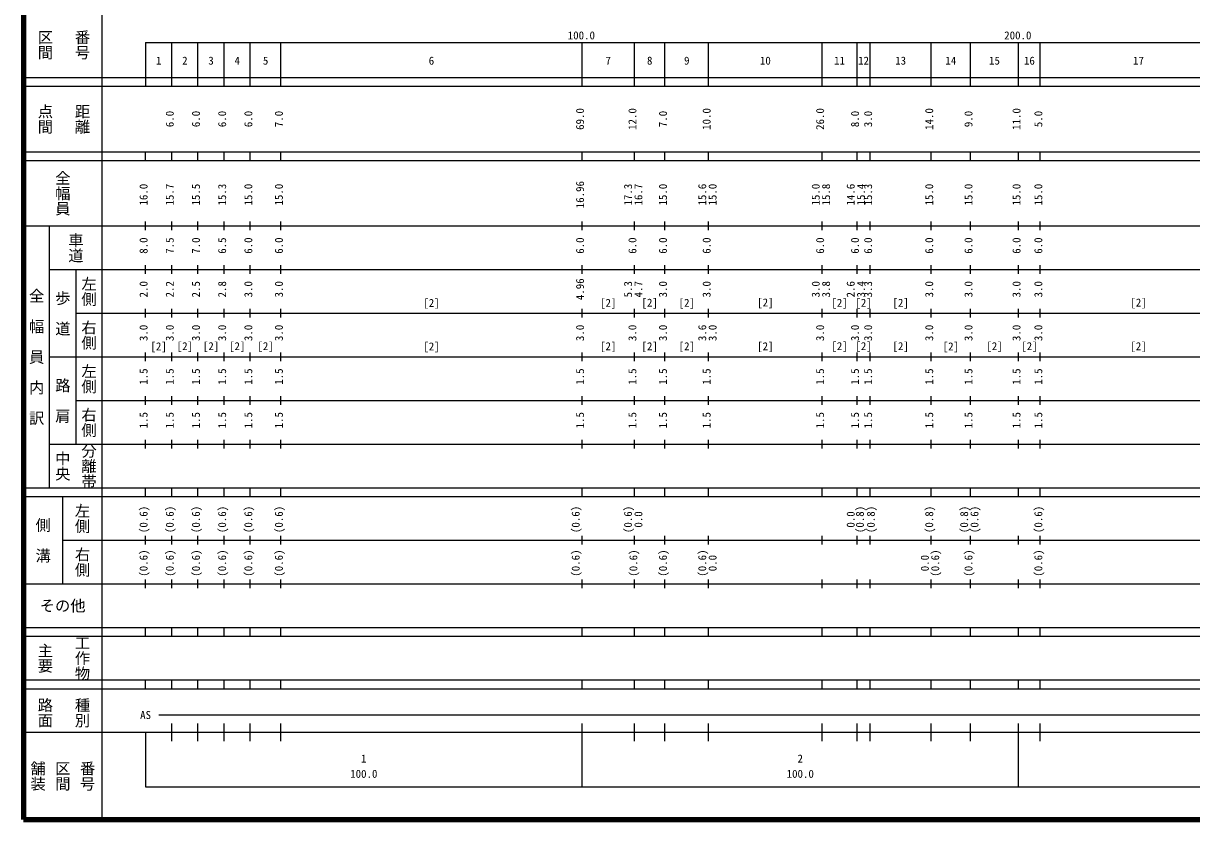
# Model space of a CAD drawing. Units: millimetres on the paper, enlarged 1000 times. Extents: x 40000 to 680000, y 20000 to 380000.
# Drawn here: x 40000 to 307667, y 20000 to 202409 of the extents above; entities that cross this region are included whole.
import ezdxf
from ezdxf.enums import TextEntityAlignment as Align

# ---------------------------------------------------------------- set-up
doc = ezdxf.new("R2010")
doc.units = ezdxf.units.MM
doc.header["$LTSCALE"] = 1000
doc.layers.add('M-TTL', color=2, linetype='Continuous', lineweight=140)
doc.layers.add('M-TTL-BAND', color=7, linetype='Continuous', lineweight=25)
doc.styles.add('@ＭＳ ゴシック', font='')
doc.styles.add('ＭＳ ゴシック', font='')
doc.styles.get('@ＭＳ ゴシック').set_extended_font_data('@MS Gothic')
doc.styles.get('ＭＳ ゴシック').set_extended_font_data('MS Gothic')

msp = doc.modelspace()

# ---------------------------------------------------------------- linework, layer by layer
at = {"layer": 'M-TTL'}
for p, q in [((40000, 380000), (40000, 20000)), ((40000, 20000), (680000, 20000))]:
    msp.add_line(p, q, dxfattribs=at)
at = {"layer": 'M-TTL-BAND'}
for p, q in [((58000, 370000), (58000, 20000)), ((68000, 198000), (579000, 198000)), ((68000, 198000), (68000, 188000)), ((74000, 188000), (74000, 198000)), ((80000, 188000), (80000, 198000)), ((86000, 188000), (86000, 198000)), ((92000, 188000), (92000, 198000)), ((99000, 188000), (99000, 198000)), ((168000, 188000), (168000, 198000)), ((180000, 188000), (180000, 198000)), ((187000, 188000), (187000, 198000)), ((197000, 188000), (197000, 198000)), ((223000, 188000), (223000, 198000)), ((231000, 188000), (231000, 198000)), ((234000, 188000), (234000, 198000)), ((248000, 188000), (248000, 198000)), ((257000, 188000), (257000, 198000)), ((268000, 188000), (268000, 198000)), ((273000, 188000), (273000, 198000)), ((40000, 190000), (579000, 190000)), ((40000, 188000), (579000, 188000)), ((40000, 173000), (579000, 173000)), ((68000, 171000), (68000, 173000)), ((74000, 171000), (74000, 173000)), ((80000, 171000), (80000, 173000)), ((86000, 171000), (86000, 173000)), ((92000, 171000), (92000, 173000)), ((99000, 171000), (99000, 173000)), ((168000, 171000), (168000, 173000)), ((180000, 171000), (180000, 173000)), ((187000, 171000), (187000, 173000)), ((197000, 171000), (197000, 173000)), ((223000, 171000), (223000, 173000)), ((231000, 171000), (231000, 173000)), ((234000, 171000), (234000, 173000)), ((248000, 171000), (248000, 173000)), ((257000, 171000), (257000, 173000)), ((268000, 171000), (268000, 173000)), ((273000, 171000), (273000, 173000)), ((40000, 171000), (579000, 171000)), ((40000, 156000), (579000, 156000)), ((46000, 96000), (46000, 156000)), ((68000, 155000), (68000, 157000)), ((74000, 155000), (74000, 157000)), ((80000, 155000), (80000, 157000)), ((86000, 155000), (86000, 157000)), ((92000, 155000), (92000, 157000)), ((99000, 155000), (99000, 157000)), ((168000, 155000), (168000, 157000)), ((180000, 155000), (180000, 157000)), ((187000, 155000), (187000, 157000)), ((197000, 155000), (197000, 157000)), ((223000, 155000), (223000, 157000)), ((231000, 155000), (231000, 157000)), ((234000, 155000), (234000, 157000)), ((248000, 155000), (248000, 157000)), ((257000, 155000), (257000, 157000)), ((268000, 155000), (268000, 157000)), ((273000, 155000), (273000, 157000)), ((46000, 146000), (579000, 146000)), ((52000, 146000), (52000, 106000)), ((68000, 145000), (68000, 147000)), ((74000, 145000), (74000, 147000)), ((80000, 145000), (80000, 147000)), ((86000, 145000), (86000, 147000)), ((92000, 145000), (92000, 147000)), ((99000, 145000), (99000, 147000)), ((168000, 145000), (168000, 147000)), ((180000, 145000), (180000, 147000)), ((187000, 145000), (187000, 147000)), ((197000, 145000), (197000, 147000)), ((223000, 145000), (223000, 147000)), ((231000, 145000), (231000, 147000)), ((234000, 145000), (234000, 147000)), ((248000, 145000), (248000, 147000)), ((257000, 145000), (257000, 147000)), ((268000, 145000), (268000, 147000)), ((273000, 145000), (273000, 147000)), ((68000, 135000), (68000, 137000)), ((74000, 135000), (74000, 137000)), ((80000, 135000), (80000, 137000)), ((86000, 135000), (86000, 137000)), ((92000, 135000), (92000, 137000)), ((99000, 135000), (99000, 137000)), ((168000, 135000), (168000, 137000)), ((180000, 135000), (180000, 137000)), ((187000, 135000), (187000, 137000)), ((197000, 135000), (197000, 137000)), ((223000, 135000), (223000, 137000)), ((231000, 135000), (231000, 137000)), ((234000, 135000), (234000, 137000)), ((248000, 135000), (248000, 137000)), ((257000, 135000), (257000, 137000)), ((268000, 135000), (268000, 137000)), ((273000, 135000), (273000, 137000)), ((52000, 136000), (579000, 136000)), ((46000, 126000), (579000, 126000)), ((68000, 125000), (68000, 127000)), ((74000, 125000), (74000, 127000)), ((80000, 125000), (80000, 127000)), ((86000, 125000), (86000, 127000)), ((92000, 125000), (92000, 127000)), ((99000, 125000), (99000, 127000)), ((168000, 125000), (168000, 127000)), ((180000, 125000), (180000, 127000)), ((187000, 125000), (187000, 127000)), ((197000, 125000), (197000, 127000)), ((223000, 125000), (223000, 127000)), ((231000, 125000), (231000, 127000)), ((234000, 125000), (234000, 127000)), ((248000, 125000), (248000, 127000)), ((257000, 125000), (257000, 127000)), ((268000, 125000), (268000, 127000)), ((273000, 125000), (273000, 127000)), ((52000, 116000), (579000, 116000)), ((68000, 115000), (68000, 117000)), ((74000, 115000), (74000, 117000)), ((80000, 115000), (80000, 117000)), ((86000, 115000), (86000, 117000)), ((92000, 115000), (92000, 117000)), ((99000, 115000), (99000, 117000)), ((168000, 115000), (168000, 117000)), ((180000, 115000), (180000, 117000)), ((187000, 115000), (187000, 117000)), ((197000, 115000), (197000, 117000)), ((223000, 115000), (223000, 117000)), ((231000, 115000), (231000, 117000)), ((234000, 115000), (234000, 117000)), ((248000, 115000), (248000, 117000)), ((257000, 115000), (257000, 117000)), ((268000, 115000), (268000, 117000)), ((273000, 115000), (273000, 117000)), ((46000, 106000), (579000, 106000)), ((68000, 105000), (68000, 107000)), ((74000, 105000), (74000, 107000)), ((80000, 105000), (80000, 107000)), ((86000, 105000), (86000, 107000)), ((92000, 105000), (92000, 107000)), ((99000, 105000), (99000, 107000)), ((168000, 105000), (168000, 107000)), ((180000, 105000), (180000, 107000)), ((187000, 105000), (187000, 107000)), ((197000, 105000), (197000, 107000)), ((223000, 105000), (223000, 107000)), ((231000, 105000), (231000, 107000)), ((234000, 105000), (234000, 107000)), ((248000, 105000), (248000, 107000)), ((257000, 105000), (257000, 107000)), ((268000, 105000), (268000, 107000)), ((273000, 105000), (273000, 107000)), ((40000, 96000), (579000, 96000)), ((40000, 94000), (579000, 94000)), ((49000, 94000), (49000, 74000)), ((68000, 94000), (68000, 96000)), ((74000, 94000), (74000, 96000)), ((80000, 94000), (80000, 96000)), ((86000, 94000), (86000, 96000)), ((92000, 94000), (92000, 96000)), ((99000, 94000), (99000, 96000)), ((168000, 94000), (168000, 96000)), ((180000, 94000), (180000, 96000)), ((187000, 94000), (187000, 96000)), ((197000, 94000), (197000, 96000)), ((223000, 94000), (223000, 96000)), ((231000, 94000), (231000, 96000)), ((234000, 94000), (234000, 96000)), ((248000, 94000), (248000, 96000)), ((257000, 94000), (257000, 96000)), ((268000, 94000), (268000, 96000)), ((273000, 94000), (273000, 96000)), ((49000, 84000), (579000, 84000)), ((68000, 83000), (68000, 85000)), ((74000, 83000), (74000, 85000)), ((80000, 83000), (80000, 85000)), ((86000, 83000), (86000, 85000)), ((92000, 83000), (92000, 85000)), ((99000, 83000), (99000, 85000)), ((168000, 83000), (168000, 85000)), ((180000, 83000), (180000, 85000)), ((187000, 83000), (187000, 85000)), ((197000, 83000), (197000, 85000)), ((223000, 83000), (223000, 85000)), ((231000, 83000), (231000, 85000)), ((234000, 83000), (234000, 85000)), ((248000, 83000), (248000, 85000)), ((257000, 83000), (257000, 85000)), ((268000, 83000), (268000, 85000)), ((273000, 83000), (273000, 85000)), ((68000, 73000), (68000, 75000)), ((74000, 73000), (74000, 75000)), ((80000, 73000), (80000, 75000)), ((86000, 73000), (86000, 75000)), ((92000, 73000), (92000, 75000)), ((99000, 73000), (99000, 75000)), ((168000, 73000), (168000, 75000)), ((180000, 73000), (180000, 75000)), ((187000, 73000), (187000, 75000)), ((197000, 73000), (197000, 75000)), ((223000, 73000), (223000, 75000)), ((231000, 73000), (231000, 75000)), ((234000, 73000), (234000, 75000)), ((248000, 73000), (248000, 75000)), ((257000, 73000), (257000, 75000)), ((268000, 73000), (268000, 75000)), ((273000, 73000), (273000, 75000)), ((40000, 74000), (579000, 74000)), ((40000, 64000), (579000, 64000)), ((40000, 62000), (579000, 62000)), ((68000, 62000), (68000, 64000)), ((74000, 62000), (74000, 64000)), ((80000, 62000), (80000, 64000)), ((86000, 62000), (86000, 64000)), ((92000, 62000), (92000, 64000)), ((99000, 62000), (99000, 64000)), ((168000, 62000), (168000, 64000)), ((180000, 62000), (180000, 64000)), ((187000, 62000), (187000, 64000)), ((197000, 62000), (197000, 64000)), ((223000, 62000), (223000, 64000)), ((231000, 62000), (231000, 64000)), ((234000, 62000), (234000, 64000)), ((248000, 62000), (248000, 64000)), ((257000, 62000), (257000, 64000)), ((268000, 62000), (268000, 64000)), ((273000, 62000), (273000, 64000)), ((40000, 52000), (579000, 52000)), ((68000, 50000), (68000, 52000)), ((74000, 50000), (74000, 52000)), ((80000, 50000), (80000, 52000)), ((86000, 50000), (86000, 52000)), ((92000, 50000), (92000, 52000)), ((99000, 50000), (99000, 52000)), ((168000, 50000), (168000, 52000)), ((180000, 50000), (180000, 52000)), ((187000, 50000), (187000, 52000)), ((197000, 50000), (197000, 52000)), ((223000, 50000), (223000, 52000)), ((231000, 50000), (231000, 52000)), ((234000, 50000), (234000, 52000)), ((248000, 50000), (248000, 52000)), ((257000, 50000), (257000, 52000)), ((268000, 50000), (268000, 52000)), ((273000, 50000), (273000, 52000)), ((40000, 50000), (579000, 50000)), ((71000, 44000), (565000, 44000)), ((74000, 38000), (74000, 42000)), ((80000, 38000), (80000, 42000)), ((86000, 38000), (86000, 42000)), ((92000, 38000), (92000, 42000)), ((99000, 38000), (99000, 42000)), ((168000, 27500), (168000, 42000)), ((180000, 38000), (180000, 42000)), ((187000, 38000), (187000, 42000)), ((197000, 38000), (197000, 42000)), ((223000, 38000), (223000, 42000)), ((231000, 38000), (231000, 42000)), ((234000, 38000), (234000, 42000)), ((248000, 38000), (248000, 42000)), ((257000, 38000), (257000, 42000)), ((268000, 27500), (268000, 42000)), ((273000, 38000), (273000, 42000)), ((40000, 40000), (579000, 40000)), ((68000, 40000), (68000, 27500)), ((68000, 27500), (579000, 27500))]:
    msp.add_line(p, q, dxfattribs=at)

# ---------------------------------------------------------------- texts
at = {"layer": 'M-TTL-BAND', "style": '@ＭＳ ゴシック'}
for s, p in [('番号', (53500, 197500)), ('区間', (45000, 197500)), ('点間', (45000, 180500)), ('距離', (53500, 180500)), ('全幅員', (49000, 163500)), ('車道', (52000, 151000)), ('左側', (55000, 141000)), ('全\u3000幅\u3000員\u3000内\u3000訳', (43000, 126000)), ('歩\u3000道', (49000, 136000)), ('右側', (55000, 131000)), ('左側', (55000, 121000)), ('路\u3000肩', (49000, 116000)), ('右側', (55000, 111000)), ('分離帯', (55000, 101000)), ('中央', (49000, 101000)), ('左側', (53500, 89000)), ('側\u3000溝', (44500, 84000)), ('右側', (53500, 79000)), ('工作物', (53500, 57000)), ('主要', (45000, 57000)), ('路面', (45000, 44500)), ('種別', (53500, 44500)), ('舗装', (43333, 30000)), ('区間', (49000, 30000)), ('番号', (54667, 30000))]:
    msp.add_text(s, height=2566, rotation=270, dxfattribs=at).set_placement(p, align=Align.MIDDLE_CENTER)
at = {"layer": 'M-TTL-BAND', "style": 'ＭＳ ゴシック'}
for s, p in [('100.0', (167844, 198195)), ('200.0', (267844, 198195)), ('1', (71000, 192405)), ('2', (77000, 192405)), ('3', (83000, 192405)), ('4', (89000, 192405)), ('5', (95500, 192405)), ('6', (133500, 192405)), ('7', (174000, 192405)), ('8', (183500, 192405)), ('9', (192000, 192405)), ('10', (210000, 192405)), ('11', (227000, 192405)), ('12', (232500, 192405)), ('13', (241000, 192405)), ('14', (252500, 192405)), ('15', (262500, 192405)), ('16', (270500, 192405)), ('17', (295500, 192405)), ('[2]', (133500, 136899)), ('[2]', (174000, 136932)), ('[2]', (183500, 136965)), ('[2]', (192000, 136932)), ('[2]', (210000, 137004)), ('[2]', (227000, 136940)), ('[2]', (232500, 136940)), ('[2]', (241000, 136940)), ('[2]', (295500, 136984)), ('[2]', (71000, 126955)), ('[2]', (77000, 126996)), ('[2]', (83000, 126996)), ('[2]', (89000, 126996)), ('[2]', (95500, 126996)), ('[2]', (133500, 126939)), ('[2]', (174000, 126978)), ('[2]', (183500, 126978)), ('[2]', (192000, 126978)), ('[2]', (210000, 126978)), ('[2]', (227000, 127008)), ('[2]', (232500, 127008)), ('[2]', (241000, 126997)), ('[2]', (252500, 126946)), ('[2]', (262500, 126997)), ('[2]', (270500, 126997)), ('[2]', (295500, 126983)), ('AS', (68000, 42500)), ('1', (118000, 32523)), ('2', (218000, 32523)), ('100.0', (118000, 29033)), ('100.0', (218000, 29033))]:
    msp.add_text(s, height=1833, dxfattribs=at).set_placement(p, align=Align.BOTTOM_CENTER)
for s, p in [('6.0', (75000, 180500)), ('6.0', (81000, 180500)), ('6.0', (87000, 180500)), ('6.0', (93000, 180500)), ('7.0', (100000, 180500)), ('69.0', (169000, 180500)), ('12.0', (181000, 180500)), ('7.0', (188000, 180500)), ('10.0', (198000, 180500)), ('26.0', (224000, 180500)), ('8.0', (232000, 180500)), ('3.0', (235000, 180500)), ('14.0', (249000, 180500)), ('9.0', (258000, 180500)), ('11.0', (269000, 180500)), ('5.0', (274000, 180500)), ('16.96', (169000, 163174)), ('16.0', (69000, 163174)), ('15.7', (75000, 163174)), ('15.5', (81000, 163174)), ('15.3', (87000, 163174)), ('15.0', (93000, 163174)), ('15.0', (100000, 163174)), ('17.3', (180000, 163174)), ('16.7', (182370, 163174)), ('15.0', (188000, 163174)), ('15.6', (197000, 163174)), ('15.0', (199370, 163174)), ('15.0', (223000, 163174)), ('15.8', (225370, 163174)), ('14.6', (231000, 163174)), ('15.4', (233370, 163174)), ('15.3', (235000, 163174)), ('15.0', (249000, 163174)), ('15.0', (258000, 163174)), ('15.0', (269000, 163174)), ('15.0', (274000, 163174)), ('8.0', (69000, 151500)), ('7.5', (75000, 151500)), ('7.0', (81000, 151500)), ('6.5', (87000, 151500)), ('6.0', (93000, 151500)), ('6.0', (100000, 151500)), ('6.0', (169000, 151500)), ('6.0', (181000, 151500)), ('6.0', (188000, 151500)), ('6.0', (198000, 151500)), ('6.0', (224000, 151500)), ('6.0', (232000, 151500)), ('6.0', (235000, 151500)), ('6.0', (249000, 151500)), ('6.0', (258000, 151500)), ('6.0', (269000, 151500)), ('6.0', (274000, 151500)), ('2.0', (69000, 141500)), ('2.2', (75000, 141500)), ('2.5', (81000, 141500)), ('2.8', (87000, 141500)), ('3.0', (93000, 141500)), ('3.0', (100000, 141500)), ('4.96', (169000, 141500)), ('5.3', (180000, 141500)), ('4.7', (182370, 141500)), ('3.0', (188000, 141500)), ('3.0', (198000, 141500)), ('3.0', (223000, 141500)), ('3.8', (225370, 141500)), ('2.6', (231000, 141500)), ('3.4', (233370, 141500)), ('3.3', (235000, 141500)), ('3.0', (249000, 141500)), ('3.0', (258000, 141500)), ('3.0', (269000, 141500)), ('3.0', (274000, 141500)), ('3.0', (69000, 131500)), ('3.0', (75000, 131500)), ('3.0', (81000, 131500)), ('3.0', (87000, 131500)), ('3.0', (93000, 131500)), ('3.0', (100000, 131500)), ('3.0', (169000, 131500)), ('3.0', (181000, 131500)), ('3.0', (188000, 131500)), ('3.6', (197000, 131500)), ('3.0', (199370, 131500)), ('3.0', (224000, 131500)), ('3.0', (232000, 131500)), ('3.0', (235000, 131500)), ('3.0', (249000, 131500)), ('3.0', (258000, 131500)), ('3.0', (269000, 131500)), ('3.0', (274000, 131500)), ('1.5', (69000, 121500)), ('1.5', (75000, 121500)), ('1.5', (81000, 121500)), ('1.5', (87000, 121500)), ('1.5', (93000, 121500)), ('1.5', (100000, 121500)), ('1.5', (169000, 121500)), ('1.5', (181000, 121500)), ('1.5', (188000, 121500)), ('1.5', (198000, 121500)), ('1.5', (224000, 121500)), ('1.5', (232000, 121500)), ('1.5', (235000, 121500)), ('1.5', (249000, 121500)), ('1.5', (258000, 121500)), ('1.5', (269000, 121500)), ('1.5', (274000, 121500)), ('1.5', (69000, 111500)), ('1.5', (75000, 111500)), ('1.5', (81000, 111500)), ('1.5', (87000, 111500)), ('1.5', (93000, 111500)), ('1.5', (100000, 111500)), ('1.5', (169000, 111500)), ('1.5', (181000, 111500)), ('1.5', (188000, 111500)), ('1.5', (198000, 111500)), ('1.5', (224000, 111500)), ('1.5', (232000, 111500)), ('1.5', (235000, 111500)), ('1.5', (249000, 111500)), ('1.5', (258000, 111500)), ('1.5', (269000, 111500)), ('1.5', (274000, 111500)), ('(0.6)', (69000, 88764)), ('(0.6)', (75000, 88764)), ('(0.6)', (81000, 88764)), ('(0.6)', (87000, 88764)), ('(0.6)', (93000, 88764)), ('(0.6)', (100000, 88764)), ('(0.6)', (168000, 88764)), ('(0.6)', (180000, 88764)), ('(0.8)', (233123, 88764)), ('(0.8)', (235618, 88764)), ('(0.8)', (249000, 88764)), ('(0.8)', (257000, 88764)), ('(0.6)', (259370, 88764)), ('(0.6)', (274000, 88764)), ('0.0', (182370, 88764)), ('0.0', (231000, 88764)), ('(0.6)', (69000, 78764)), ('(0.6)', (75000, 78764)), ('(0.6)', (81000, 78764)), ('(0.6)', (87000, 78764)), ('(0.6)', (93000, 78764)), ('(0.6)', (100000, 78764)), ('(0.6)', (168000, 78764)), ('(0.6)', (181224, 78764)), ('(0.6)', (188000, 78764)), ('(0.6)', (197000, 78764)), ('0.0', (199370, 78764)), ('0.0', (248000, 78764)), ('(0.6)', (250370, 78764)), ('(0.6)', (258000, 78764)), ('(0.6)', (274000, 78764))]:
    msp.add_text(s, height=1833, rotation=90, dxfattribs=at).set_placement(p, align=Align.BOTTOM_CENTER)
msp.add_text('その他', height=2566, dxfattribs=at).set_placement((49000, 69000), align=Align.MIDDLE_CENTER)

doc.saveas('drawing.dxf')
